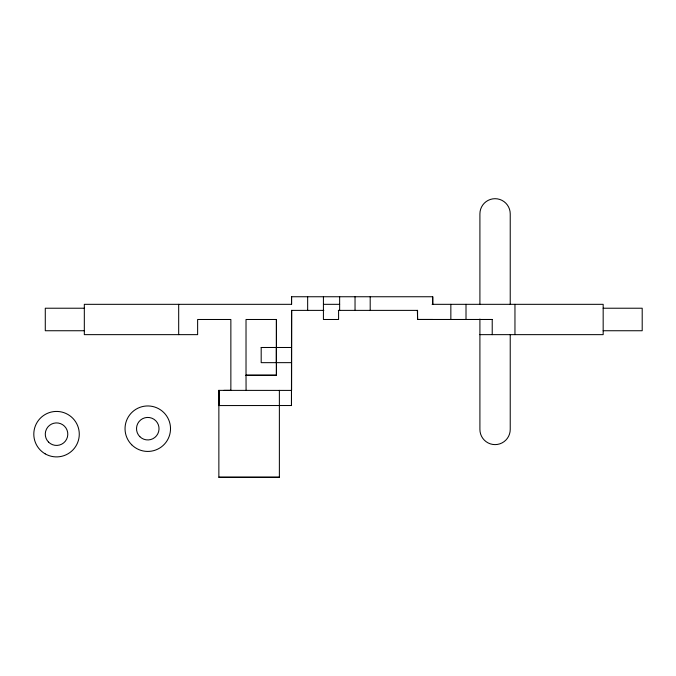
<?xml version="1.0" encoding="UTF-8"?>
<svg xmlns="http://www.w3.org/2000/svg" width="676" height="676" viewBox="0 0 676 676"><rect width="100%" height="100%" fill="white"/><g stroke="black" fill="none" stroke-linecap="round" stroke-linejoin="round"><path stroke-width="1.01" d="M276.349 319.486L276.349 375.239L246.022 375.239L246.022 319.486L276.467 319.486L276.467 347.87M323.846 310.385L291.508 310.385L291.508 347.489L261.19 347.489L261.19 362.666L291.508 362.649M291.61 390.373L291.626 310.385L291.466 405.583L291.508 310.385M291.626 296.747L291.626 304.327L84.323 304.327L84.323 334.645L197.629 334.645L197.629 319.486L230.862 319.486L230.862 390.407M492.221 319.486L417.565 319.486L417.43 310.385L417.565 319.486L492.221 319.486L492.221 334.645M417.565 319.461L417.565 310.385L338.321 310.385M432.724 296.747L432.724 304.327L432.724 296.747L291.508 296.747L291.508 304.327M279.501 477.307L218.863 477.307L218.863 390.365L218.863 405.583L218.863 390.373L291.508 390.407M223.883 390.39L230.989 390.365M323.424 304.327L339.639 304.327M432.108 304.327L603.169 304.327L603.169 334.645L479.909 334.645M84.323 308.222L45.284 308.222L45.284 330.741L84.323 330.741M603.169 308.222L642.2 308.222L642.2 330.741L603.169 330.741M417.43 319.461L432.724 319.461M261.19 347.506L276.349 347.489L276.349 362.649M246.022 375.214L276.467 375.214L276.467 361.542M291.593 405.524L219.024 405.566M218.863 477.18L279.374 477.18M246.022 375.239L246.081 390.398M514.96 304.327L514.96 334.645M510.228 304.327L510.228 213.853A15.159 15.159 0 0 0 495.069 198.693A15.159 15.159 0 0 0 479.909 213.853L479.909 304.327M510.228 334.645L510.228 429.454A15.159 15.159 0 0 1 495.069 444.614A15.159 15.159 0 0 1 479.909 429.454L479.909 319.021M466.009 304.327L466.009 319.486M450.85 304.327L450.85 319.486M370.195 296.747L370.195 310.385M355.035 296.747L355.035 310.385M339.639 296.747L339.639 310.385M338.583 310.385L338.583 319.486L323.424 319.486L323.424 296.747M307.656 296.747L307.656 310.385M279.374 390.373L279.374 477.307M178.684 304.327L178.684 334.645M45.174 453.858A22.739 22.739 0 0 0 79.278 434.169A22.739 22.739 0 0 0 45.174 414.472A22.739 22.739 0 0 0 45.174 453.858M48.579 442.129A11.255 11.255 0 0 0 67.414 437.085A11.255 11.255 0 0 0 53.624 423.294A11.255 11.255 0 0 0 48.579 442.129M131.693 444.766A22.739 22.739 0 0 0 169.744 434.567A22.739 22.739 0 0 0 141.892 406.724A22.739 22.739 0 0 0 131.693 444.766M139.814 436.645A11.255 11.255 0 0 0 158.649 431.601A11.255 11.255 0 0 0 144.867 417.81A11.255 11.255 0 0 0 139.814 436.645"/></g></svg>
